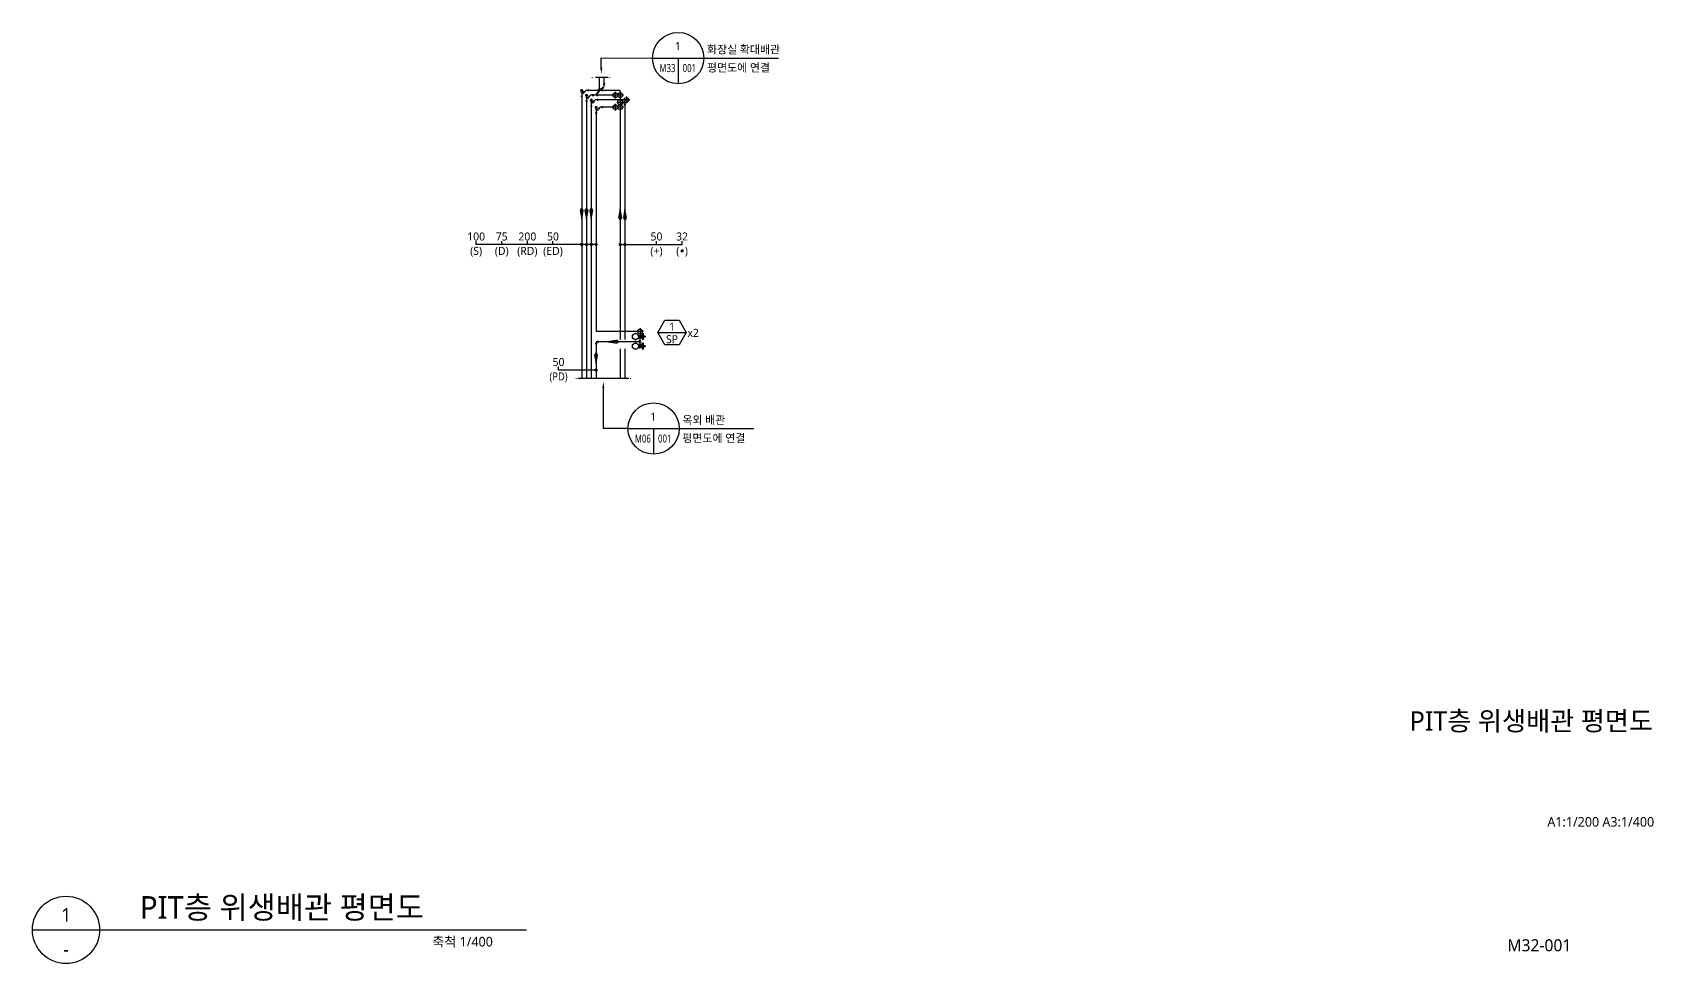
# Model space of a CAD drawing. Header units: millimetres. Extents: x -106634 to 504600, y 0 to 118800.
# Drawn here: x -106634 to -5359, y 5600 to 63724 of the extents above; entities that cross this region are included whole.
import ezdxf
from ezdxf.enums import TextEntityAlignment as Align

# ---------------------------------------------------------------- set-up
doc = ezdxf.new("R2010")
doc.units = ezdxf.units.MM
doc.header["$LTSCALE"] = 200
for name, color, linetype in [('AA-MKXS', 3, 'Continuous'), ('DI', 1, 'Continuous'), ('EQ', 11, 'Continuous'), ('PIPE', 3, 'Continuous'), ('SD', 4, 'Continuous'), ('TE', 2, 'Continuous'), ('TEXT', 3, 'Continuous')]:
    doc.layers.add(name, color=color, linetype=linetype)
doc.layers.add('FU', color=1, linetype='Continuous', plot=False)
doc.styles.add('SUNJIN', font='malgun.ttf')
doc.styles.add('스타일1', font='malgun.ttf')

# ---------------------------------------------------------------- blocks, each defined once
blk = doc.blocks.new('A$C30F65513')
at = {"layer": 'PIPE', "color": 1}
for p, q in [((2.8, 1.4), (0, 1.4)), ((1.4, 2.8), (1.4, 0))]:
    blk.add_line(p, q, dxfattribs=at)
at = {"layer": 'PIPE'}
blk.add_circle((1.4, 1.4), 1, dxfattribs=at)
blk = doc.blocks.new('A$C1AEA35FA')
at = {"layer": 'PIPE', "color": 2}
blk.add_line((0, 0.22), (0, 1.42), dxfattribs=at)
blk.add_lwpolyline([(0.62, 1.65), (5.32, 0.82), (0.62, 0)], close=True, dxfattribs=at)
blk = doc.blocks.new('A$C51EC20F6')
at = {"layer": 'PIPE', "color": 6}
for p, q in [((0.4, 5), (2.9, 5)), ((2.1, 5.7), (4.1, 5.7)), ((2.4, 6.2), (3.9, 6.2)), ((3.1, 1.4), (3.1, 7)), ((3.4, 5), (5.9, 5))]:
    blk.add_line(p, q, dxfattribs=at)
for points in [[(2.4, 2.2), (0, 4.6), (2.7, 4.6)], [(1.8, 2), (3.1, 5.7), (4.5, 1.9)], [(3.8, 2.2), (6.3, 4.6), (3.5, 4.6)]]:
    blk.add_lwpolyline(points, dxfattribs=at)
blk.add_circle((3.1, 1.4), 1.45, dxfattribs=at)
blk = doc.blocks.new('A$C157C1C89')
at = {"layer": 'SD', "color": 2}
for p, q in [((0, 1.3), (1, 2.3)), ((0.1, 1.4), (0.1, 0)), ((3.1, 1.4), (3.1, 0))]:
    blk.add_line(p, q, dxfattribs=at)
blk = doc.blocks.new('A$C08061792')
at = {"layer": 'SD', "color": 2}
for p, q in [((0, 3.1), (1.4, 3.1)), ((2.3, 1), (1.3, 0))]:
    blk.add_line(p, q, dxfattribs=at)
blk = doc.blocks.new('A$C3715618A')
at = {"layer": 'SD', "color": 2}
for p, q in [((0, 0.4), (0, 1.7)), ((0.6, 0), (0.6, 2.1))]:
    blk.add_line(p, q, dxfattribs=at)

msp = doc.modelspace()

# ---------------------------------------------------------------- linework, layer by layer
at = {"layer": 'AA-MKXS', "color": 7}
msp.add_line((-106634, 7700), (-75770, 7700), dxfattribs=at)
msp.add_circle((-104533, 7700), 2100, dxfattribs=at)
at = {"layer": 'DI'}
for p, q in [((-78915, 50487), (-78915, 50687)), ((-77315, 50487), (-77315, 50687)), ((-75715, 50487), (-75715, 50687)), ((-74115, 50487), (-74115, 50687)), ((-67649, 50487), (-67649, 50687)), ((-66049, 50487), (-66049, 50687)), ((-73767, 42650), (-73767, 42850)), ((-71419, 42650), (-73767, 42650))]:
    msp.add_line(p, q, dxfattribs=at)
at = {"layer": 'DI', "const_width": 100}
for points in [[(-72319, 50437, 1), (-72319, 50537, 1)], [(-72019, 50437, 1), (-72019, 50537, 1)], [(-71719, 50437, 1), (-71719, 50537, 1)], [(-71419, 50437, 1), (-71419, 50537, 1)], [(-69919, 50437, 1), (-69919, 50537, 1)], [(-69619, 50437, 1), (-69619, 50537, 1)], [(-71419, 42600, 1), (-71419, 42700, 1)]]:
    msp.add_lwpolyline(points, format="xyb", close=True, dxfattribs=at)
at = {"layer": 'EQ'}
for points in [[(-68772, 44632), (-68959, 44523), (-69147, 44632), (-69147, 44848), (-68959, 44956), (-68772, 44848)], [(-68772, 44032), (-68959, 43923), (-69147, 44032), (-69147, 44248), (-68959, 44356), (-68772, 44248)]]:
    msp.add_lwpolyline(points, close=True, dxfattribs=at)
at = {"layer": 'EQ', "color": 1}
for centre in [(-68959, 44740), (-68959, 44140)]:
    msp.add_circle(centre, 188, dxfattribs=at)
at = {"layer": 'PIPE', "color": 1}
for p, q in [((-71094, 62136), (-67890, 62124)), ((-71094, 61517), (-71094, 62136)), ((-70666, 60904), (-71466, 60904)), ((-71419, 50487), (-78915, 50487)), ((-69919, 50487), (-66049, 50487)), ((-69369, 42120), (-72569, 42120)), ((-70969, 41531), (-70969, 39009)), ((-69428, 38998), (-70969, 39009))]:
    msp.add_line(p, q, dxfattribs=at)
at = {"layer": 'PIPE', "color": 4}
for p, q in [((-72319, 60110), (-72319, 42120)), ((-69919, 60110), (-72069, 60110)), ((-72019, 59810), (-72019, 42120)), ((-70219, 59810), (-71769, 59810)), ((-69919, 59810), (-69919, 60110)), ((-71719, 59510), (-71719, 42120)), ((-69528, 59510), (-71469, 59510)), ((-71419, 59060), (-71419, 45063)), ((-70219, 59060), (-71169, 59060)), ((-68676, 45063), (-71419, 45063)), ((-68678, 44740), (-68678, 44489)), ((-71419, 44414), (-71419, 42120)), ((-68678, 44414), (-71419, 44414)), ((-68678, 44347), (-68678, 44140))]:
    msp.add_line(p, q, dxfattribs=at)
at = {"layer": 'PIPE'}
for p, q in [((-69919, 59360), (-69619, 59360)), ((-69919, 59060), (-69919, 44564)), ((-69619, 59360), (-69619, 44564)), ((-69919, 43964), (-69919, 42120)), ((-69619, 43964), (-69619, 42120))]:
    msp.add_line(p, q, dxfattribs=at)
at = {"layer": 'PIPE', "color": 1, "const_width": 37.5}
for points in [[(-71666, 60886, 1), (-71666, 60923, 1)], [(-70566, 60886, -1), (-70566, 60923, -1)], [(-72669, 42101, 1), (-72669, 42139, 1)], [(-69269, 42101, -1), (-69269, 42139, -1)]]:
    msp.add_lwpolyline(points, format="xyb", close=True, dxfattribs=at)
at = {"layer": 'PIPE', "color": 2}
for centre, start, end in [((-68678, 44740), 301.66824, 238.33176), ((-68678, 44140), 121.66824, 58.33176), ((-68678, 44414), 211.66824, 148.33176)]:
    msp.add_arc(centre, 75, start, end, dxfattribs=at)
at = {"layer": 'PIPE', "color": 1}
for points in [[(-71030, 61517), (-71159, 61517), (-71094, 61128)], [(-71034, 41531), (-70904, 41531), (-70969, 41920)]]:
    msp.add_solid(points, dxfattribs=at)
at = {"layer": 'SD'}
for p, q in [((-71216, 60060), (-71216, 60904)), ((-70916, 60360), (-70916, 60904)), ((-72319, 59860), (-72069, 60110)), ((-72019, 59560), (-71769, 59810)), ((-71466, 59810), (-71216, 60060)), ((-71166, 60110), (-70916, 60360)), ((-71719, 59260), (-71469, 59510)), ((-71419, 58810), (-71169, 59060))]:
    msp.add_line(p, q, dxfattribs=at)
at = {"layer": 'SD', "color": 2}
for p, q in [((-69744, 59301), (-69744, 59420)), ((-69559, 59235), (-69678, 59235)), ((-69678, 59235), (-69559, 59235)), ((-71359, 44289), (-71478, 44289)), ((-71294, 44355), (-71294, 44474))]:
    msp.add_line(p, q, dxfattribs=at)
at = {"layer": 'TE'}
for p, q in [((-67890, 62124), (-64690, 62124)), ((-66290, 62124), (-66290, 60524)), ((-64690, 62124), (-60019, 62124)), ((-67567, 44996), (-65785, 44996)), ((-69428, 38998), (-66228, 38998)), ((-67828, 38998), (-67828, 37398)), ((-66228, 38998), (-61557, 38998))]:
    msp.add_line(p, q, dxfattribs=at)
at = {"layer": 'TE', "const_width": 100}
msp.add_lwpolyline([(-65999, 50088, -1), (-66099, 50088, -1)], format="xyb", close=True, dxfattribs=at)
at = {"layer": 'TE'}
msp.add_lwpolyline([(-67122, 44225), (-67567, 44996), (-67122, 45768), (-66231, 45768), (-65785, 44996), (-66231, 44225)], close=True, dxfattribs=at)
for centre in [(-66290, 62124), (-67828, 38998)]:
    msp.add_circle(centre, 1600, dxfattribs=at)

# ---------------------------------------------------------------- block references
at = {"layer": 'PIPE', "xscale": 150, "yscale": 150, "zscale": 150}
for p in [(-70429, 59600), (-70129, 59600), (-70429, 58850), (-70129, 59150), (-70129, 58850), (-69738, 59300), (-68886, 44853)]:
    msp.add_blockref('A$C30F65513', p, dxfattribs=at)
at = {"layer": 'PIPE', "xscale": -116.6666666666802, "yscale": 116.6666666666802, "zscale": 116.6666666666667}
for p, rotation in [((-72223, 52697), 89.99999999999933), ((-71923, 52697), 89.99999999999933), ((-71623, 52697), 89.99999999999937), ((-70015, 52076), 269.9999999999994), ((-69715, 52076), 269.9999999999994), ((-71323, 43677), 89.99999999999935), ((-70038, 44318), 359.9999999999994)]:
    msp.add_blockref('A$C1AEA35FA', p, dxfattribs=dict(at, rotation=rotation))
at = {"layer": 'PIPE', "color": 6, "xscale": -64.65517241382622, "yscale": 64.65517241382622, "zscale": 64.65517241382622, "rotation": 269.9999999999999}
for p in [(-68772, 44537), (-68772, 43937)]:
    msp.add_blockref('A$C51EC20F6', p, dxfattribs=at)
at = {"layer": 'SD', "xscale": 83.33333333334303, "yscale": 83.33333333334303, "zscale": 83.33333333333334, "rotation": 270}
for name, p in [('A$C3715618A', (-72406, 60156)), ('A$C157C1C89', (-72378, 59990)), ('A$C08061792', (-72199, 60170)), ('A$C3715618A', (-72106, 59856)), ('A$C08061792', (-71899, 59870)), ('A$C157C1C89', (-72078, 59690)), ('A$C3715618A', (-71806, 59556)), ('A$C157C1C89', (-71778, 59390)), ('A$C08061792', (-71599, 59570)), ('A$C3715618A', (-71506, 59106)), ('A$C157C1C89', (-71478, 58940)), ('A$C08061792', (-71299, 59120))]:
    msp.add_blockref(name, p, dxfattribs=at)
at = {"layer": 'SD', "xscale": -83.33333333334303, "yscale": 83.33333333334303, "zscale": 83.33333333333334}
for name, p in [('A$C157C1C89', (-71336, 59751)), ('A$C08061792', (-71157, 59930)), ('A$C157C1C89', (-71036, 60051)), ('A$C08061792', (-70857, 60230))]:
    msp.add_blockref(name, p, dxfattribs=at)

# ---------------------------------------------------------------- texts
at = {"layer": 'AA-MKXS', "linetype": 'Continuous', "style": '스타일1'}
msp.add_text('PIT층 위생배관 평면도', height=1400, dxfattribs=at).set_placement((-99913, 8409))
msp.add_text('1', height=840, dxfattribs=at).set_placement((-104526, 8224), align=Align.CENTER)
msp.add_text('축척 1/400', height=600, dxfattribs=at).set_placement((-77870, 6965), align=Align.MIDDLE_RIGHT)
at = {"layer": 'AA-MKXS', "style": '스타일1'}
msp.add_text('-', height=840, dxfattribs=at).set_placement((-104533, 6499), align=Align.MIDDLE)
at = {"layer": 'FU', "color": 7, "style": 'SUNJIN'}
for s, p in [('D', (-70273, 59765)), ('S', (-69983, 59765)), ('*', (-69983, 59315)), ('+', (-69983, 59015)), ('RD', (-69592, 59465))]:
    msp.add_text(s, height=42.6, dxfattribs=at).set_placement(p, align=Align.MIDDLE_CENTER)
at = {"layer": 'TE', "style": 'SUNJIN'}
for s, p in [('1', (-66311, 62868)), ('SP', (-66676, 44573)), ('1', (-67849, 39741))]:
    msp.add_text(s, height=500, dxfattribs=at).set_placement(p, align=Align.MIDDLE)
for s, p in [('화장실 확대배관', (-64490, 62660)), ('평면도에 연결', (-64490, 61524)), ('옥외 배관', (-66028, 39534)), ('평면도에 연결', (-66028, 38398))]:
    msp.add_text(s, height=500, dxfattribs=at).set_placement(p, align=Align.MIDDLE_LEFT)
at = {"layer": 'TE', "style": 'SUNJIN', "width": 0.75}
for s, p in [('M33', (-66962, 61500)), ('001', (-65594, 61500)), ('M06', (-68500, 38373)), ('001', (-67132, 38373))]:
    msp.add_text(s, height=500, dxfattribs=at).set_placement(p, align=Align.MIDDLE)
at = {"layer": 'TE', "style": 'SUNJIN'}
for s, p in [('100', (-78915, 50987)), ('75', (-77315, 50987)), ('200', (-75715, 50987)), ('50', (-74115, 50987)), ('50', (-67649, 50987)), ('32', (-66049, 50987)), ('(S)', (-78915, 50088)), ('(D)', (-77315, 50088)), ('(RD)', (-75715, 50088)), ('(ED)', (-74115, 50088)), ('(+)', (-67649, 50088)), ('(  )', (-66049, 50088)), ('50', (-73767, 43150))]:
    msp.add_text(s, height=500, dxfattribs=at).set_placement(p, align=Align.MIDDLE_CENTER)
for s, p in [('1', (-66676, 45362)), ('x2', (-65357, 44974))]:
    msp.add_text(s, height=500, rotation=0.03773, dxfattribs=at).set_placement(p, align=Align.MIDDLE)
at = {"layer": 'TE', "style": 'SUNJIN', "width": 0.9}
msp.add_text('(PD)', height=500, dxfattribs=at).set_placement((-73767, 42251), align=Align.MIDDLE_CENTER)
at = {"layer": 'TEXT', "color": 3, "style": '스타일1'}
for s, height, p in [('PIT층 위생배관 평면도', 1200, (-12992, 20745)), ('A1:1/200 A3:1/400', 600, (-8657, 14446)), ('M32-001', 750, (-12496, 6741))]:
    msp.add_text(s, height=height, dxfattribs=at).set_placement(p, align=Align.MIDDLE_CENTER)

doc.saveas('drawing.dxf')
